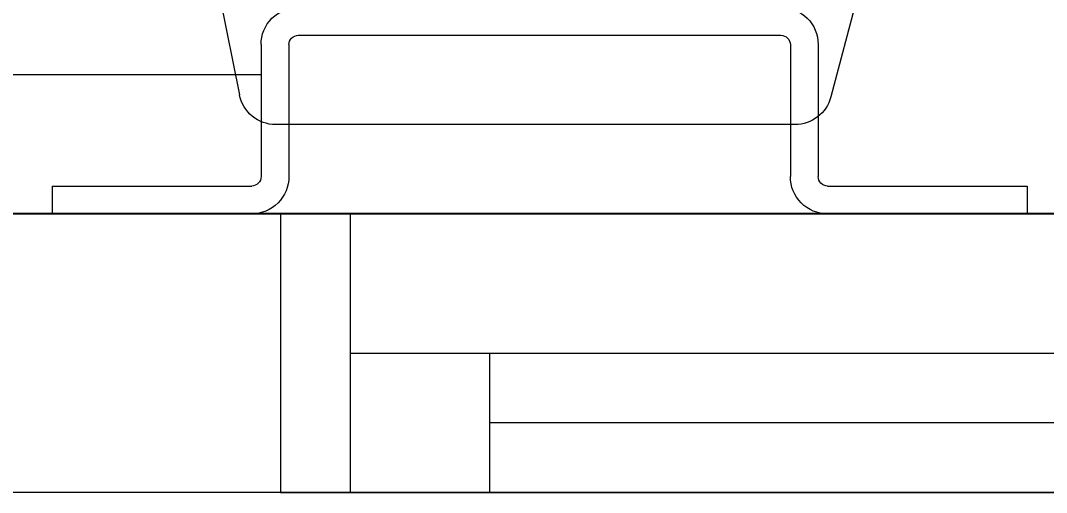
# Model space of a CAD drawing. Extents: x -12260 to 184725, y -29287 to 19916.
# Drawn here: x 20522.2 to 20890.5, y -910 to -740.6 of the extents above; entities that cross this region are included whole.
import ezdxf
from ezdxf import colors
from ezdxf.entities.mleader import LeaderData, LeaderLine
from ezdxf.math import Vec2, Vec3

# ---------------------------------------------------------------- set-up
doc = ezdxf.new("R2010")
doc.units = 0
doc.header["$LTSCALE"] = 0.25
doc.linetypes.add('DASHDOT', pattern=[25.4, 12.7, -6.35, 0, -6.35])
for name, color, linetype, lineweight in [('01-First Floor-FUR$0$Aluminum', 251, 'Continuous', 5), ('01-First Floor-FUR$0$LOADING', 253, 'Continuous', 5), ('01-First Floor-FUR$0$Walls', 251, 'Continuous', 5), ('E-LITE-CLNG-CNDT', 6, 'DASHDOT', 35), ('E-LITE-TEXT', 6, 'Continuous', 25)]:
    doc.layers.add(name, color=color, linetype=linetype, lineweight=lineweight)
doc.layers.add('01-First Floor-FUR$0$FALSE CEILING', color=251, linetype='Continuous')
doc.styles.add('DC_Elc_Romans', font='elc_romans.shx', dxfattribs={"width": 0.7})

# ---------------------------------------------------------------- blocks, each defined once
blk = doc.blocks.new('DC_Arrow-ArrowEllipse')
at = {"color": 0}
blk.add_ellipse((0, 0), major_axis=(0.4, -7.347638122934264e-17), ratio=0.4, dxfattribs=at)
at = {"color": 0, "ltscale": 0.5}
blk.add_solid([(-1.399999999994179, 0.1666666666569654), (-0.3999999999941792, 0), (-1.399999999994179, -0.1666666666860692)], dxfattribs=at)
blk = doc.blocks.new('01-First Floor-FUR$0$DE13269-P')
for p, q in [((0.5026311390830767, 0.04999999999999893), (0.5742743128620891, 0.04999999999999893)), ((0.5026311390830784, 0.03999999999999915), (0.5026311390830767, 0.04999999999999893)), ((0.7809879653040621, 0.04999999999999716), (0.8526311390830745, 0.04999999999999893)), ((0.8526311390830763, 0.03999999999999915), (0.8526311390830745, 0.04999999999999893)), ((0.5026311390830767, 0.03999999999999915), (0.5742743128620891, 0.03999999999999915)), ((0.7809879653040621, 0.03999999999999915), (0.8526311390830745, 0.03999999999999915)), ((0.577631139083076, -0.01073629531703446), (0.577631139083076, 0.03664317377901227)), ((0.587631139083074, -0.01073629531703446), (0.5876311390830775, 0.03664317377901227)), ((0.7676311390830755, -0.01073629531703446), (0.7676311390830755, 0.03664317377901227)), ((0.7776311390830752, -0.01073629531703446), (0.7776311390830752, 0.03664317377901227)), ((0.7692688447736078, 0.01795343923098969), (0.5829381190134555, 0.01795343923099324)), ((0.8000655770320968, -0.06000000000000227), (0.7821865435799591, 0.0079933561922374)), ((0.5563609132454523, -0.06000000000000227), (0.5698420441320025, 0.007222946841991984)), ((-0.577631139083076, 0), (0.577631139083076, 0)), ((0.5909879653040644, -0.01409312153802134), (0.7642743128620868, -0.01409312153802134))]:
    blk.add_line(p, q)
for centre, radius, start, end in [((0.5742743128620891, 0.03664317377901227), 0.01335682622098755, 359.9999999999984, 90), ((0.7809879653040621, 0.03664317377901227), 0.01335682622098755, 90, 180.0000000000008), ((0.5742743128620891, 0.03664317377901227), 0.00335682622098755, 359.9999999999984, 90), ((0.7809879653040621, 0.03664317377901227), 0.00335682622098755, 90, 180.0000000000008), ((0.5829381190134555, 0.004596613010004802), 0.01335682622098755, 89.99999999999889, 168.6601233134544), ((0.7692688447736078, 0.004596613010001249), 0.01335682622098755, 14.7325644638003, 89.99999999999895), ((0.5909879653040644, -0.01073629531703446), 0.01335682622098755, 179.9999999999992, 270), ((0.5909879653040644, -0.01073629531703446), 0.00335682622098755, 179.9999999999992, 270), ((0.7642743128620868, -0.01073629531703446), 0.00335682622098755, 270, 359.9999999999992), ((0.7642743128620868, -0.01073629531703446), 0.01335682622098755, 270, 359.9999999999992)]:
    blk.add_arc(centre, radius, start, end)
blk = doc.blocks.new('01-First Floor-FUR$0$D.131.54.60')
at = {"layer": '01-First Floor-FUR$0$LOADING', "xscale": -1000, "yscale": 1000, "zscale": 1000, "rotation": 270}
blk.add_blockref('01-First Floor-FUR$0$DE13269-P', (11800.91505987589, 3000.631139083076), dxfattribs=at)
blk = doc.blocks.new('01-First Floor-FUR$0$A$C37be4daf')
at = {"layer": '01-First Floor-FUR$0$Aluminum'}
for p, q in [((1416.012708463881, 598.2350409720093), (216.0127084634878, 598.2350409721257)), ((1341.012708463881, 548.2350409720093), (1341.012708463881, 598.2350409720093)), ((1391.012708463881, 498.2350409720093), (1391.012708463881, 598.2350409720093)), ((291.0127084634878, 573.2350409720093), (1341.012708463881, 573.2350409720093)), ((1391.012708463881, 548.2350409720093), (241.0127084634878, 548.2350409721257)), ((1416.012708463881, 498.2350409720093), (216.0127084634878, 498.2350409721257))]:
    blk.add_line(p, q, dxfattribs=at)
at = {"layer": '01-First Floor-FUR$0$Walls'}
blk.add_line((1416.012708463881, 498.2350409720093), (1416.012708463881, 598.2350409720093), dxfattribs=at)
blk = doc.blocks.new('01-First Floor-FUR')
at = {"layer": '01-First Floor-FUR$0$FALSE CEILING'}
blk.add_lwpolyline([(19215.56364585445, 1347.622068907324), (23215.56364585538, 1347.622068907324), (23215.56364585538, -810.0000000123828), (19215.56364585445, -810.0000000123828)], close=True, dxfattribs=at)
at = {"layer": '01-First Floor-FUR$0$Walls'}
for p, q in [((23215.56364585535, -810.0000000123982), (19215.56364585442, -810.0000000123982)), ((23315.56364585535, -910.0000000123982), (16176.00000000122, -910.0000000124564))]:
    blk.add_line(p, q, dxfattribs=at)
at = {"rotation": 180}
blk.add_blockref('01-First Floor-FUR$0$A$C37be4daf', (22031.57635431857, -311.7649590403307), dxfattribs=at)
at = {"layer": '01-First Floor-FUR$0$LOADING', "rotation": 270}
blk.add_blockref('01-First Floor-FUR$0$D.131.54.60', (17030.30136768826, 11040.91505986349, -0.1044575172315321), dxfattribs=at)

msp = doc.modelspace()

# ---------------------------------------------------------------- block references
at = {"layer": 'E-LITE-CLNG-CNDT'}
msp.add_blockref('01-First Floor-FUR', (0, 0), dxfattribs=at)

# ---------------------------------------------------------------- leaders
at = {"layer": 'E-LITE-TEXT'}
ml = msp.add_multileader_mtext('Standard', dxfattribs=at)
ml.set_content('TO LP-F1/L12', color=256, style='DC_Elc_Romans')
ml.set_leader_properties(color=45)
ml.set_arrow_properties(name='DC_Arrow-ArrowEllipse')
ml.build(insert=Vec2(0, 0))
ml.multileader.update_dxf_attribs({"dogleg_length": 2, "arrow_head_size": 200, "scale": 100})
ctx = ml.context
ctx.base_point, ctx.scale, ctx.char_height, ctx.arrow_head_size, ctx.landing_gap_size, ctx.plane_origin = Vec3(19665.31473213419, -468.4624664199655), 100, 200, 200, 200, Vec3(14147.98496972158, 1440.130099618778)
ctx.text_align_type = 2
notes = []
notes.append((ctx, [(1, (1, 1, 0), (21771.98139880085, -468.4624664199655), (-1, 0), 200, [(0, [(22515.58101740779, -823.8991307803954)], 0, [])])]))
ctx.mtext.insert, ctx.mtext.alignment, ctx.mtext.flow_direction = Vec3(21371.98139880085, -335.1291330866322), 3, 5
for ctx, leaders in notes:
    for number, flags, end, landing, length, lines in leaders:
        leader = LeaderData()
        leader.index, (leader.has_last_leader_line, leader.has_dogleg_vector, leader.attachment_direction) = number, flags
        leader.last_leader_point, leader.dogleg_vector, leader.dogleg_length = Vec3(end), Vec3(landing), length
        for number, points, colour, breaks in lines:
            line = LeaderLine()
            line.index, line.vertices, line.color, line.breaks = number, Vec3.list(points), colors.encode_raw_color(colour), breaks
            leader.lines.append(line)
        ctx.leaders.append(leader)

doc.saveas('drawing.dxf')
